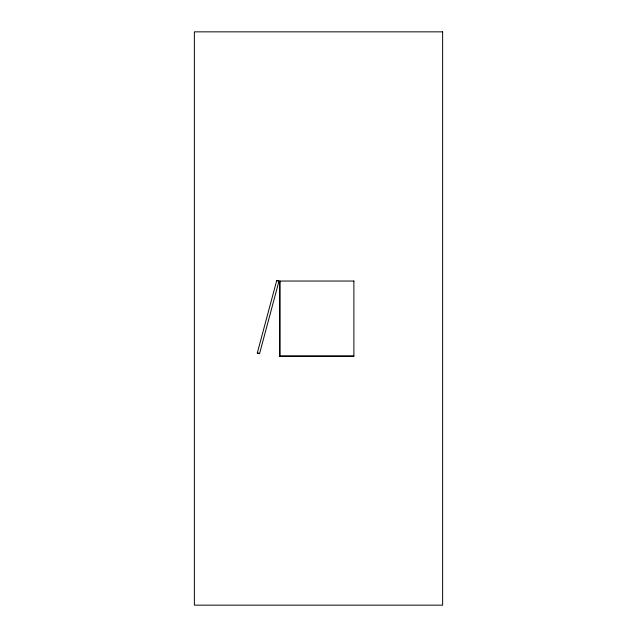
<?xml version="1.0" encoding="UTF-8"?>
<svg xmlns="http://www.w3.org/2000/svg" width="637" height="637" viewBox="0 0 637 637"><rect width="100%" height="100%" fill="white"/><g stroke="black" fill="none" stroke-linecap="round" stroke-linejoin="round"><path stroke-width="0.96" d="M279.157 282.215L279.747 282.215M279.898 356.067L353.885 356.067M276.705 280.575L278.974 281.188M257.324 352.898L259.593 353.511M279.898 281.044L279.898 356.21M279.452 281.634L279.452 282.804M279.157 281.634L279.157 282.804M276.745 280.439L257.292 353.041L259.562 353.646L279.014 281.044L276.745 280.439M442.627 31.85L194.373 31.85L194.373 605.15L442.627 605.15L442.627 31.85M353.885 281.044L279.747 281.044L279.747 356.21L353.885 356.21L353.885 281.044"/></g></svg>
